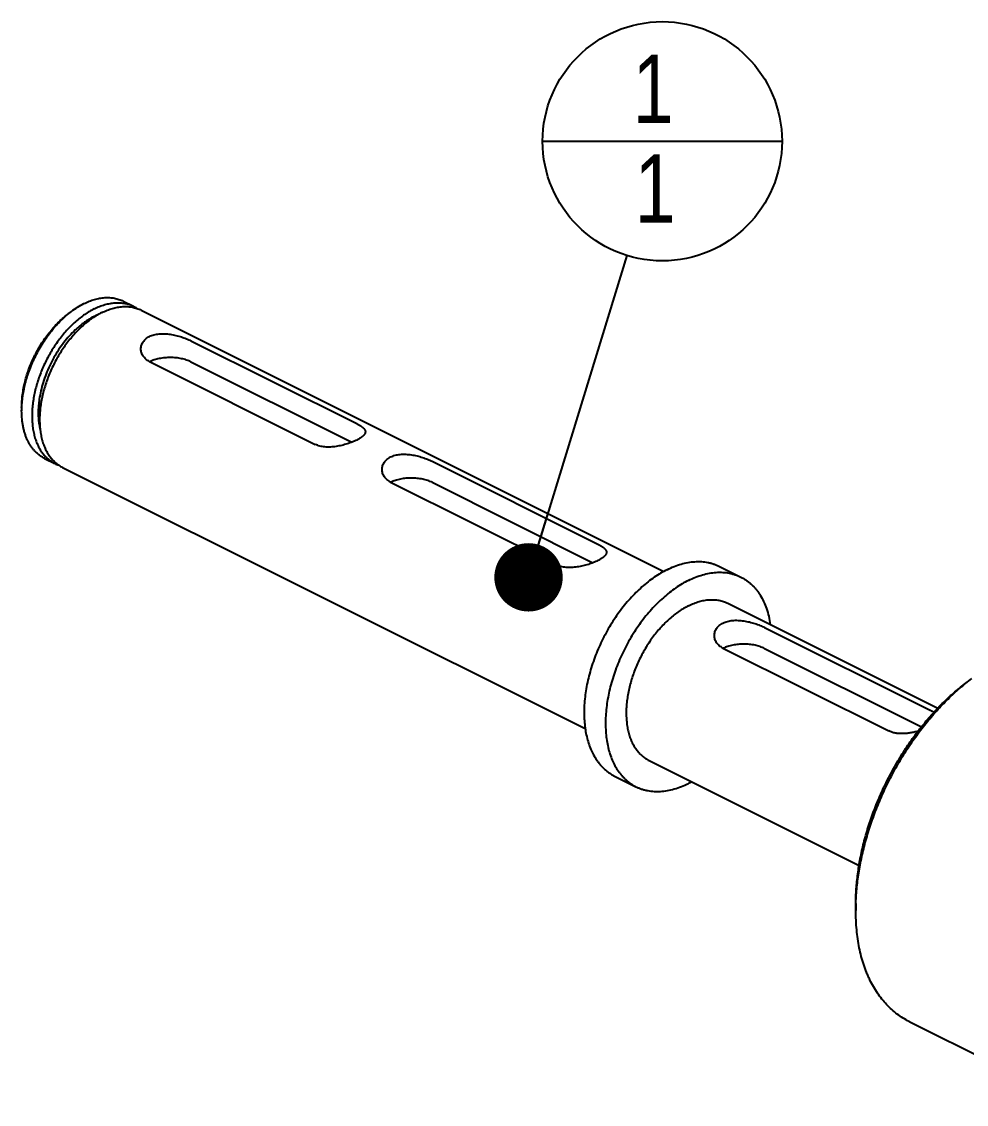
# Model space of a CAD drawing. Header units: millimetres. Extents: x 0 to 210, y 0 to 297.
# Drawn here: x 73.8 to 122.2, y 111.6 to 167 of the extents above; entities that cross this region are included whole.
import ezdxf

# ---------------------------------------------------------------- set-up
doc = ezdxf.new("R2010")
doc.units = ezdxf.units.MM
doc.header["$LTSCALE"] = 19.36
doc.layers.get('0').update_dxf_attribs({"linetype": 'CONTINUOUS'})
doc.layers.add('02___PRT_ALL_AXES', color=7, linetype='CONTINUOUS')
doc.styles.get("Standard").update_dxf_attribs({"font": 'txt', "width": 0.85})
doc.styles.add('TEXTSTYLE_5', font='txt', dxfattribs={"width": 0.7})
doc.dimstyles.get("Standard").update_dxf_attribs({"dimtxt": 3.5, "dimasz": 3.5, "dimexe": 1.5, "dimexo": 1, "dimtad": 1, "dimdec": 3, "dimtxsty": 'STANDARD', "dimblk": 'OPEN', "dimblk1": 'OPEN', "dimblk2": 'OPEN', "dimcen": 0.09, "dimadec": 3, "dimazin": 2, "dimtol": 1, "dimtp": 0.001, "dimtm": 0.001, "dimtfac": 1, "dimtdec": 3, "dimtofl": 0, "dimtmove": 0, "dimatfit": 3, "dimldrblk": 'OPEN', "dimfxl": 1, "dimtolj": 1, "dimarcsym": 0})

# ---------------------------------------------------------------- blocks, each defined once
blk = doc.blocks.new('_OPEN')
at = {"color": 0, "linetype": 'BYBLOCK'}
for p, q in [((0, 0), (-1, 0.214)), ((-1, -0.214), (0, 0)), ((-1, 0), (0, 0))]:
    blk.add_line(p, q, dxfattribs=at)
blk = doc.blocks.new('BOM BALLOON 1_BL2', base_point=(106.619, 160.859))
at = {"color": 2, "linetype": 'CONTINUOUS'}
blk.add_line((100.494, 160.859), (112.744, 160.859), dxfattribs=at)
blk.add_circle((106.619, 160.859), 6.125, dxfattribs=at)
at = {"color": 2, "linetype": 'CONTINUOUS', "style": 'TEXTSTYLE_5', "width": 0.808594}
for p in [(105.099, 161.797), (105.199, 156.684)]:
    blk.add_text('1', height=3.5, dxfattribs=at).set_placement(p)

msp = doc.modelspace()

# ---------------------------------------------------------------- linework, layer by layer
at = {"color": 7, "linetype": 'CONTINUOUS'}
for p, q in [((76.241, 152.044), (76.383, 152.15)), ((82.499, 150.644), (90.984, 146.402)), ((80.378, 149.584), (88.863, 145.341)), ((82.499, 149.568), (90.731, 145.452)), ((73.837, 147.235), (73.837, 147.058)), ((94.838, 144.475), (103.323, 140.232)), ((92.717, 143.414), (101.202, 139.171)), ((94.838, 143.399), (103.07, 139.283)), ((111.844, 135.972), (120.329, 131.729)), ((109.723, 134.911), (118.208, 130.668)), ((111.844, 134.896), (119.878, 130.879)), ((116.519, 121.828), (116.519, 121.475))]:
    msp.add_line(p, q, dxfattribs=at)
for points, knots in [([(76.383, 152.15), (76.485, 152.226), (76.691, 152.369), (76.91, 152.492), (77.019, 152.547)], [0, 0, 0, 0, 0.511427, 1, 1, 1, 1]), ([(77.019, 152.547), (77.108, 152.591), (77.285, 152.671), (77.556, 152.764), (77.823, 152.827), (78.042, 152.854), (78.214, 152.86), (78.339, 152.857), (78.462, 152.846), (78.582, 152.827), (78.699, 152.8), (78.814, 152.766), (78.925, 152.725), (78.996, 152.692), (79.031, 152.674)], [0, 0, 0, 0, 0.142513, 0.278978, 0.40964, 0.534959, 0.595847, 0.655676, 0.714567, 0.772653, 0.830081, 0.887004, 0.943588, 1, 1, 1, 1]), ([(73.837, 147.058), (73.837, 147.171), (73.845, 147.401), (73.88, 147.749), (73.938, 148.104), (74.019, 148.462), (74.121, 148.822), (74.245, 149.18), (74.388, 149.535), (74.551, 149.883), (74.732, 150.222), (74.93, 150.55), (75.142, 150.864), (75.369, 151.162), (75.607, 151.441), (75.856, 151.7), (76.113, 151.937), (76.292, 152.082), (76.383, 152.15)], [0, 0, 0, 0, 0.057721, 0.117265, 0.178434, 0.241004, 0.304723, 0.36932, 0.434511, 0.5, 0.565489, 0.63068, 0.695277, 0.758996, 0.821566, 0.882735, 0.942279, 1, 1, 1, 1]), ([(73.837, 147.235), (73.837, 147.342), (73.845, 147.559), (73.878, 147.888), (73.933, 148.222), (74.009, 148.561), (74.105, 148.901), (74.222, 149.239), (74.358, 149.574), (74.512, 149.903), (74.682, 150.223), (74.869, 150.533), (75.07, 150.829), (75.284, 151.111), (75.509, 151.375), (75.744, 151.619), (75.987, 151.843), (76.156, 151.979), (76.241, 152.044)], [0, 0, 0, 0, 0.057721, 0.117265, 0.178434, 0.241004, 0.304723, 0.36932, 0.434511, 0.5, 0.565489, 0.63068, 0.695277, 0.758996, 0.821566, 0.882735, 0.942279, 1, 1, 1, 1]), ([(79.938, 150.227), (79.938, 150.259), (79.943, 150.322), (79.965, 150.416), (80, 150.506), (80.05, 150.593), (80.113, 150.673), (80.19, 150.747), (80.278, 150.813), (80.344, 150.85), (80.378, 150.867)], [0, 0, 0, 0, 0.11584, 0.232453, 0.350777, 0.471767, 0.596369, 0.725466, 0.859818, 1, 1, 1, 1]), ([(80.378, 150.867), (80.413, 150.885), (80.489, 150.917), (80.608, 150.955), (80.735, 150.982), (80.868, 151), (81.007, 151.008), (81.149, 151.006), (81.293, 150.996), (81.439, 150.978), (81.585, 150.953), (81.729, 150.921), (81.871, 150.884), (82.009, 150.842), (82.142, 150.797), (82.268, 150.748), (82.387, 150.698), (82.463, 150.662), (82.499, 150.644)], [0, 0, 0, 0, 0.054489, 0.111312, 0.170409, 0.231633, 0.294762, 0.359511, 0.425542, 0.492472, 0.559871, 0.627269, 0.694148, 0.759943, 0.824052, 0.885847, 0.944695, 1, 1, 1, 1]), ([(80.378, 149.584), (80.344, 149.601), (80.278, 149.638), (80.19, 149.704), (80.113, 149.779), (80.05, 149.86), (80, 149.947), (79.965, 150.038), (79.943, 150.132), (79.938, 150.195), (79.938, 150.227)], [0, 0, 0, 0, 0.139853, 0.274061, 0.403198, 0.527979, 0.649206, 0.767716, 0.884361, 1, 1, 1, 1]), ([(82.499, 149.568), (82.464, 149.586), (82.39, 149.619), (82.273, 149.662), (82.148, 149.7), (82.016, 149.731), (81.88, 149.756), (81.739, 149.774), (81.595, 149.785), (81.449, 149.789), (81.304, 149.786), (81.16, 149.776), (81.018, 149.759), (80.881, 149.735), (80.748, 149.705), (80.622, 149.668), (80.504, 149.626), (80.429, 149.593), (80.393, 149.576)], [0, 0, 0, 0, 0.054732, 0.112346, 0.172549, 0.234997, 0.299299, 0.365029, 0.431738, 0.498958, 0.566214, 0.633029, 0.698936, 0.76348, 0.826232, 0.886796, 0.944819, 1, 1, 1, 1]), ([(75.007, 144.624), (74.961, 144.647), (74.872, 144.697), (74.745, 144.784), (74.625, 144.883), (74.512, 144.993), (74.407, 145.114), (74.31, 145.247), (74.222, 145.389), (74.142, 145.542), (74.071, 145.704), (74.009, 145.875), (73.956, 146.055), (73.913, 146.242), (73.879, 146.437), (73.846, 146.71), (73.837, 146.918), (73.837, 147.058)], [0, 0, 0, 0, 0.053723, 0.107718, 0.162252, 0.217575, 0.273919, 0.331491, 0.39047, 0.451006, 0.51322, 0.577204, 0.64302, 0.710706, 0.780272, 0.851709, 1, 1, 1, 1]), ([(90.984, 146.402), (91.001, 146.393), (91.035, 146.376), (91.083, 146.35), (91.129, 146.323), (91.171, 146.297), (91.211, 146.27), (91.247, 146.244), (91.28, 146.218), (91.31, 146.192), (91.337, 146.166), (91.36, 146.14), (91.379, 146.114), (91.395, 146.088), (91.408, 146.062), (91.417, 146.036), (91.422, 146.01), (91.424, 145.993), (91.424, 145.984)], [0, 0, 0, 0, 0.091029, 0.178314, 0.26169, 0.341025, 0.416225, 0.487239, 0.554063, 0.616749, 0.675408, 0.730222, 0.781452, 0.829454, 0.874688, 0.917725, 0.959241, 1, 1, 1, 1]), ([(91.424, 145.984), (91.424, 145.976), (91.422, 145.958), (91.417, 145.932), (91.408, 145.906), (91.395, 145.88), (91.379, 145.854), (91.36, 145.828), (91.337, 145.802), (91.31, 145.775), (91.28, 145.749), (91.247, 145.722), (91.211, 145.696), (91.171, 145.669), (91.129, 145.643), (91.067, 145.606), (91.018, 145.581), (90.984, 145.564)], [0, 0, 0, 0, 0.040649, 0.082153, 0.125257, 0.17062, 0.21879, 0.270206, 0.325202, 0.384023, 0.446835, 0.513736, 0.584767, 0.659915, 0.739127, 0.822306, 1, 1, 1, 1]), ([(90.984, 145.564), (90.948, 145.546), (90.872, 145.51), (90.754, 145.46), (90.627, 145.412), (90.494, 145.367), (90.356, 145.326), (90.214, 145.29), (90.07, 145.258), (89.924, 145.233), (89.778, 145.215), (89.634, 145.205), (89.492, 145.203), (89.353, 145.21), (89.22, 145.227), (89.093, 145.254), (88.974, 145.291), (88.899, 145.323), (88.863, 145.341)], [0, 0, 0, 0, 0.055315, 0.114144, 0.175911, 0.240003, 0.305801, 0.372702, 0.440138, 0.507579, 0.574544, 0.640594, 0.705343, 0.768451, 0.829641, 0.888702, 0.945502, 1, 1, 1, 1]), ([(92.277, 144.058), (92.277, 144.089), (92.282, 144.153), (92.304, 144.246), (92.339, 144.337), (92.389, 144.423), (92.452, 144.504), (92.529, 144.578), (92.617, 144.643), (92.683, 144.681), (92.717, 144.698)], [0, 0, 0, 0, 0.11584, 0.232453, 0.350777, 0.471767, 0.596369, 0.725466, 0.859818, 1, 1, 1, 1]), ([(92.717, 144.698), (92.752, 144.715), (92.828, 144.748), (92.947, 144.785), (93.074, 144.813), (93.207, 144.83), (93.346, 144.838), (93.488, 144.837), (93.632, 144.827), (93.778, 144.809), (93.924, 144.783), (94.068, 144.752), (94.21, 144.715), (94.348, 144.673), (94.481, 144.627), (94.607, 144.579), (94.726, 144.529), (94.802, 144.493), (94.838, 144.475)], [0, 0, 0, 0, 0.054489, 0.111312, 0.170409, 0.231633, 0.294762, 0.359511, 0.425542, 0.492472, 0.559871, 0.627269, 0.694148, 0.759943, 0.824052, 0.885847, 0.944695, 1, 1, 1, 1]), ([(92.717, 143.414), (92.683, 143.431), (92.617, 143.469), (92.529, 143.535), (92.452, 143.609), (92.389, 143.69), (92.339, 143.777), (92.304, 143.868), (92.282, 143.962), (92.277, 144.026), (92.277, 144.058)], [0, 0, 0, 0, 0.139853, 0.274061, 0.403198, 0.527979, 0.649206, 0.767716, 0.884361, 1, 1, 1, 1]), ([(94.838, 143.399), (94.803, 143.416), (94.729, 143.45), (94.612, 143.493), (94.487, 143.53), (94.355, 143.562), (94.219, 143.586), (94.078, 143.604), (93.934, 143.615), (93.788, 143.619), (93.643, 143.616), (93.499, 143.606), (93.357, 143.589), (93.22, 143.566), (93.087, 143.535), (92.961, 143.499), (92.843, 143.457), (92.768, 143.424), (92.732, 143.406)], [0, 0, 0, 0, 0.054732, 0.112346, 0.172549, 0.234997, 0.299299, 0.365029, 0.431738, 0.498958, 0.566214, 0.633029, 0.698936, 0.76348, 0.826232, 0.886796, 0.944819, 1, 1, 1, 1]), ([(103.323, 140.232), (103.341, 140.224), (103.374, 140.206), (103.422, 140.18), (103.468, 140.154), (103.51, 140.127), (103.55, 140.101), (103.586, 140.075), (103.619, 140.048), (103.649, 140.022), (103.676, 139.996), (103.699, 139.97), (103.718, 139.944), (103.734, 139.918), (103.747, 139.893), (103.756, 139.867), (103.761, 139.841), (103.763, 139.823), (103.763, 139.815)], [0, 0, 0, 0, 0.091029, 0.178314, 0.26169, 0.341025, 0.416225, 0.487239, 0.554063, 0.616749, 0.675408, 0.730222, 0.781452, 0.829454, 0.874688, 0.917725, 0.959241, 1, 1, 1, 1]), ([(103.763, 139.815), (103.763, 139.806), (103.761, 139.789), (103.756, 139.763), (103.747, 139.737), (103.734, 139.711), (103.718, 139.685), (103.699, 139.659), (103.676, 139.632), (103.649, 139.606), (103.619, 139.579), (103.586, 139.553), (103.55, 139.526), (103.51, 139.5), (103.468, 139.473), (103.406, 139.437), (103.357, 139.411), (103.323, 139.394)], [0, 0, 0, 0, 0.040649, 0.082153, 0.125257, 0.17062, 0.21879, 0.270206, 0.325202, 0.384023, 0.446835, 0.513736, 0.584767, 0.659915, 0.739127, 0.822306, 1, 1, 1, 1]), ([(103.323, 139.394), (103.287, 139.376), (103.211, 139.341), (103.093, 139.291), (102.966, 139.243), (102.833, 139.198), (102.695, 139.157), (102.553, 139.12), (102.409, 139.089), (102.263, 139.064), (102.117, 139.046), (101.973, 139.035), (101.831, 139.033), (101.692, 139.04), (101.559, 139.057), (101.432, 139.084), (101.313, 139.121), (101.238, 139.154), (101.202, 139.171)], [0, 0, 0, 0, 0.055315, 0.114144, 0.175911, 0.240003, 0.305801, 0.372702, 0.440138, 0.507579, 0.574544, 0.640594, 0.705343, 0.768451, 0.829641, 0.888702, 0.945502, 1, 1, 1, 1]), ([(109.283, 135.555), (109.283, 135.586), (109.288, 135.65), (109.31, 135.743), (109.345, 135.834), (109.395, 135.92), (109.458, 136.001), (109.535, 136.075), (109.623, 136.14), (109.688, 136.178), (109.723, 136.195)], [0, 0, 0, 0, 0.11584, 0.232453, 0.350777, 0.471767, 0.596369, 0.725466, 0.859818, 1, 1, 1, 1]), ([(109.723, 136.195), (109.758, 136.213), (109.833, 136.245), (109.953, 136.282), (110.08, 136.31), (110.213, 136.327), (110.352, 136.335), (110.494, 136.334), (110.638, 136.324), (110.784, 136.306), (110.93, 136.28), (111.074, 136.249), (111.216, 136.212), (111.354, 136.17), (111.487, 136.124), (111.613, 136.076), (111.732, 136.026), (111.808, 135.99), (111.844, 135.972)], [0, 0, 0, 0, 0.054489, 0.111312, 0.170409, 0.231633, 0.294762, 0.359511, 0.425542, 0.492472, 0.559871, 0.627269, 0.694148, 0.759943, 0.824052, 0.885847, 0.944695, 1, 1, 1, 1]), ([(109.723, 134.911), (109.688, 134.928), (109.623, 134.966), (109.535, 135.032), (109.458, 135.106), (109.395, 135.187), (109.345, 135.274), (109.31, 135.365), (109.288, 135.459), (109.283, 135.523), (109.283, 135.555)], [0, 0, 0, 0, 0.139853, 0.274061, 0.403198, 0.527979, 0.649206, 0.767716, 0.884361, 1, 1, 1, 1]), ([(111.844, 134.896), (111.809, 134.913), (111.735, 134.947), (111.618, 134.99), (111.493, 135.027), (111.361, 135.059), (111.224, 135.083), (111.083, 135.101), (110.94, 135.112), (110.794, 135.116), (110.649, 135.113), (110.505, 135.103), (110.363, 135.087), (110.226, 135.063), (110.093, 135.033), (109.967, 134.996), (109.849, 134.954), (109.774, 134.921), (109.738, 134.903)], [0, 0, 0, 0, 0.054732, 0.112346, 0.172549, 0.234997, 0.299299, 0.365029, 0.431738, 0.498958, 0.566214, 0.633029, 0.698936, 0.76348, 0.826232, 0.886796, 0.944819, 1, 1, 1, 1]), ([(116.519, 121.475), (116.519, 121.739), (116.538, 122.275), (116.62, 123.087), (116.755, 123.914), (116.943, 124.75), (117.182, 125.59), (117.47, 126.426), (117.805, 127.254), (118.185, 128.066), (118.607, 128.858), (119.068, 129.623), (119.564, 130.355), (120.093, 131.05), (120.649, 131.702), (121.23, 132.306), (121.83, 132.859), (122.247, 133.196), (122.458, 133.354)], [0, 0, 0, 0, 0.057721, 0.117265, 0.178434, 0.241004, 0.304723, 0.36932, 0.434511, 0.5, 0.565489, 0.63068, 0.695277, 0.758996, 0.821566, 0.882735, 0.942279, 1, 1, 1, 1]), ([(116.519, 121.828), (116.519, 122.08), (116.537, 122.59), (116.615, 123.363), (116.744, 124.151), (116.923, 124.948), (117.15, 125.747), (117.425, 126.544), (117.744, 127.332), (118.106, 128.106), (118.508, 128.86), (118.947, 129.588), (119.419, 130.286), (119.923, 130.947), (120.453, 131.568), (121.005, 132.144), (121.577, 132.671), (121.975, 132.991), (122.176, 133.142)], [0, 0, 0, 0, 0.057721, 0.117265, 0.178434, 0.241004, 0.304723, 0.36932, 0.434511, 0.5, 0.565489, 0.63068, 0.695277, 0.758996, 0.821566, 0.882735, 0.942279, 1, 1, 1, 1]), ([(120.329, 131.729), (120.362, 131.713), (120.425, 131.68), (120.486, 131.643), (120.515, 131.625)], [0, 0, 0, 0, 0.522539, 1, 1, 1, 1]), ([(119.703, 130.655), (119.638, 130.637), (119.507, 130.604), (119.307, 130.566), (119.107, 130.54), (118.909, 130.529), (118.717, 130.534), (118.563, 130.554), (118.445, 130.58), (118.336, 130.612), (118.257, 130.644), (118.208, 130.668)], [0, 0, 0, 0, 0.132738, 0.2664, 0.399096, 0.529175, 0.655236, 0.77616, 0.834467, 0.891236, 1, 1, 1, 1]), ([(119.248, 115.796), (119.141, 115.849), (118.933, 115.965), (118.637, 116.168), (118.356, 116.398), (118.093, 116.655), (117.849, 116.939), (117.623, 117.247), (117.416, 117.58), (117.262, 117.875), (117.149, 118.122), (117.041, 118.379), (116.919, 118.714), (116.796, 119.133), (116.695, 119.571), (116.616, 120.026), (116.56, 120.496), (116.526, 120.981), (116.519, 121.309), (116.519, 121.475)], [0, 0, 0, 0, 0.05372, 0.107713, 0.162244, 0.217564, 0.273905, 0.331474, 0.39045, 0.450983, 0.481877, 0.513203, 0.577183, 0.642996, 0.710679, 0.780242, 0.851675, 0.924945, 1, 1, 1, 1])]:
    msp.add_open_spline(points, degree=3, knots=knots, dxfattribs=at)
at = {"layer": '02___PRT_ALL_AXES', "color": 7, "linetype": 'CONTINUOUS'}
for p, q in [((79.031, 152.674), (79.562, 152.409)), ((79.951, 152.215), (106.698, 138.841)), ((75.007, 144.624), (75.537, 144.359)), ((75.926, 144.165), (102.673, 130.791)), ((109.542, 139.096), (110.638, 138.548)), ((109.967, 137.206), (120.711, 131.835)), ((105.942, 129.157), (116.686, 123.785)), ((104.176, 128.363), (105.272, 127.815)), ((119.248, 115.796), (127.733, 111.553))]:
    msp.add_line(p, q, dxfattribs=at)
for centre, radius, start, end in [((78.954, 149.083), 3.14, 112.8751, 116.5798), ((78.803, 150.893), 1.695, 56.0622, 63.4278), ((76.295, 145.876), 1.695, 243.4421, 250.8138), ((105.718, 132.457), 5, 296.5796, 298.6644)]:
    msp.add_arc(centre, radius, start, end, dxfattribs=at)
for points, knots in [([(77.549, 152.281), (77.638, 152.326), (77.816, 152.406), (78.086, 152.499), (78.353, 152.562), (78.573, 152.589), (78.744, 152.595), (78.869, 152.592), (78.992, 152.58), (79.112, 152.562), (79.23, 152.535), (79.344, 152.501), (79.455, 152.46), (79.527, 152.427), (79.562, 152.409)], [0, 0, 0, 0, 0.142513, 0.278978, 0.40964, 0.534959, 0.595847, 0.655676, 0.714567, 0.772653, 0.830081, 0.887004, 0.943588, 1, 1, 1, 1]), ([(77.549, 152.281), (77.466, 152.24), (77.301, 152.149), (77.058, 151.993), (76.819, 151.816), (76.583, 151.618), (76.354, 151.402), (76.131, 151.168), (75.917, 150.918), (75.712, 150.653), (75.519, 150.374), (75.337, 150.084), (75.168, 149.784), (75.013, 149.475), (74.873, 149.161), (74.748, 148.841), (74.641, 148.519), (74.55, 148.196), (74.477, 147.875), (74.421, 147.556), (74.385, 147.242), (74.366, 146.935), (74.367, 146.636), (74.386, 146.347), (74.424, 146.071), (74.48, 145.808), (74.554, 145.56), (74.646, 145.328), (74.755, 145.114), (74.881, 144.92), (75, 144.774), (75.103, 144.668), (75.183, 144.595), (75.266, 144.527), (75.353, 144.465), (75.443, 144.409), (75.505, 144.375), (75.537, 144.359)], [0, 0, 0, 0, 0.029379, 0.059824, 0.091293, 0.123726, 0.157049, 0.191169, 0.225985, 0.261385, 0.297247, 0.333447, 0.369852, 0.40633, 0.442746, 0.478967, 0.514862, 0.550304, 0.585172, 0.619353, 0.652744, 0.685254, 0.716804, 0.747334, 0.776801, 0.805186, 0.832491, 0.858749, 0.884021, 0.908401, 0.932015, 0.943588, 0.95503, 0.966367, 0.977624, 0.988825, 1, 1, 1, 1]), ([(77.549, 151.892), (77.437, 151.835), (77.27, 151.74), (77.056, 151.595), (76.895, 151.474), (76.737, 151.343), (76.527, 151.154), (76.273, 150.894), (75.988, 150.553), (75.723, 150.183), (75.483, 149.79), (75.269, 149.379), (75.085, 148.954), (74.933, 148.522), (74.816, 148.089), (74.747, 147.727), (74.711, 147.442), (74.693, 147.234), (74.685, 147.028), (74.686, 146.828), (74.696, 146.632), (74.723, 146.383), (74.756, 146.2), (74.786, 146.081)], [0, 0, 0, 0, 0.055185, 0.083889, 0.113299, 0.14338, 0.174095, 0.23723, 0.302306, 0.368848, 0.436337, 0.504226, 0.571959, 0.638982, 0.704762, 0.768804, 0.800038, 0.830678, 0.860678, 0.890003, 0.918619, 0.946503, 1, 1, 1, 1]), ([(77.938, 152.087), (77.855, 152.045), (77.69, 151.954), (77.447, 151.798), (77.207, 151.621), (76.972, 151.424), (76.743, 151.208), (76.52, 150.974), (76.306, 150.723), (76.101, 150.458), (75.907, 150.18), (75.726, 149.889), (75.557, 149.589), (75.402, 149.281), (75.262, 148.966), (75.137, 148.647), (75.029, 148.325), (74.939, 148.002), (74.865, 147.68), (74.81, 147.361), (74.773, 147.047), (74.755, 146.74), (74.756, 146.441), (74.775, 146.153), (74.813, 145.876), (74.869, 145.613), (74.943, 145.365), (75.035, 145.134), (75.144, 144.92), (75.27, 144.725), (75.389, 144.579), (75.491, 144.473), (75.571, 144.4), (75.655, 144.332), (75.742, 144.27), (75.832, 144.214), (75.894, 144.181), (75.926, 144.165)], [0, 0, 0, 0, 0.029379, 0.059824, 0.091293, 0.123726, 0.157049, 0.191169, 0.225985, 0.261385, 0.297247, 0.333447, 0.369852, 0.40633, 0.442746, 0.478967, 0.514862, 0.550304, 0.585172, 0.619353, 0.652744, 0.685254, 0.716804, 0.747334, 0.776801, 0.805186, 0.832491, 0.858749, 0.884021, 0.908401, 0.932015, 0.943588, 0.95503, 0.966367, 0.977624, 0.988825, 1, 1, 1, 1]), ([(77.938, 152.087), (78.027, 152.131), (78.205, 152.211), (78.475, 152.304), (78.742, 152.367), (78.961, 152.395), (79.133, 152.4), (79.258, 152.397), (79.381, 152.386), (79.501, 152.367), (79.619, 152.341), (79.733, 152.307), (79.844, 152.265), (79.916, 152.232), (79.951, 152.215)], [0, 0, 0, 0, 0.142513, 0.278978, 0.40964, 0.534959, 0.595847, 0.655676, 0.714567, 0.772653, 0.830081, 0.887004, 0.943588, 1, 1, 1, 1]), ([(106.859, 138.926), (106.977, 138.985), (107.214, 139.091), (107.575, 139.215), (107.93, 139.299), (108.223, 139.336), (108.452, 139.344), (108.619, 139.339), (108.783, 139.324), (108.943, 139.299), (109.099, 139.264), (109.252, 139.219), (109.4, 139.163), (109.495, 139.119), (109.542, 139.096)], [0, 0, 0, 0, 0.142513, 0.278978, 0.40964, 0.534959, 0.595847, 0.655676, 0.714567, 0.772653, 0.830081, 0.887004, 0.943588, 1, 1, 1, 1]), ([(106.859, 138.926), (106.748, 138.87), (106.527, 138.749), (106.204, 138.541), (105.885, 138.305), (105.571, 138.042), (105.265, 137.753), (104.968, 137.441), (104.682, 137.108), (104.41, 136.754), (104.151, 136.383), (103.909, 135.996), (103.683, 135.595), (103.477, 135.184), (103.29, 134.765), (103.124, 134.339), (102.981, 133.909), (102.859, 133.479), (102.762, 133.05), (102.688, 132.625), (102.639, 132.206), (102.615, 131.797), (102.616, 131.398), (102.641, 131.014), (102.691, 130.645), (102.766, 130.294), (102.865, 129.963), (102.988, 129.654), (103.134, 129.37), (103.275, 129.152), (103.398, 128.991), (103.495, 128.879), (103.597, 128.774), (103.703, 128.677), (103.815, 128.586), (103.93, 128.504), (104.051, 128.429), (104.134, 128.384), (104.176, 128.363)], [0, 0, 0, 0, 0.029379, 0.059823, 0.091292, 0.123725, 0.157047, 0.191167, 0.225983, 0.261382, 0.297245, 0.333444, 0.369848, 0.406326, 0.442742, 0.478962, 0.514857, 0.550299, 0.585166, 0.619347, 0.652738, 0.685247, 0.716797, 0.747327, 0.776794, 0.805178, 0.832483, 0.858741, 0.884013, 0.908393, 0.920291, 0.932015, 0.943588, 0.955031, 0.966368, 0.977624, 0.988826, 1, 1, 1, 1]), ([(107.955, 138.378), (108.073, 138.437), (108.31, 138.543), (108.671, 138.667), (109.026, 138.751), (109.319, 138.788), (109.548, 138.796), (109.715, 138.791), (109.879, 138.776), (110.039, 138.751), (110.195, 138.716), (110.348, 138.671), (110.496, 138.615), (110.591, 138.571), (110.638, 138.548)], [0, 0, 0, 0, 0.142513, 0.278978, 0.40964, 0.534959, 0.595847, 0.655676, 0.714567, 0.772653, 0.830081, 0.887004, 0.943588, 1, 1, 1, 1]), ([(107.955, 138.378), (107.844, 138.322), (107.623, 138.201), (107.3, 137.993), (106.981, 137.757), (106.667, 137.494), (106.361, 137.205), (106.064, 136.893), (105.778, 136.56), (105.506, 136.206), (105.247, 135.835), (105.005, 135.448), (104.779, 135.047), (104.573, 134.636), (104.386, 134.217), (104.22, 133.791), (104.077, 133.361), (103.955, 132.931), (103.858, 132.502), (103.784, 132.077), (103.735, 131.658), (103.711, 131.249), (103.712, 130.85), (103.737, 130.466), (103.787, 130.097), (103.862, 129.746), (103.961, 129.415), (104.084, 129.106), (104.23, 128.822), (104.371, 128.604), (104.494, 128.443), (104.591, 128.331), (104.693, 128.226), (104.799, 128.129), (104.911, 128.038), (105.026, 127.956), (105.147, 127.881), (105.23, 127.836), (105.272, 127.815)], [0, 0, 0, 0, 0.029379, 0.059823, 0.091292, 0.123725, 0.157047, 0.191167, 0.225983, 0.261382, 0.297245, 0.333444, 0.369848, 0.406326, 0.442742, 0.478962, 0.514857, 0.550299, 0.585166, 0.619347, 0.652738, 0.685247, 0.716797, 0.747327, 0.776794, 0.805178, 0.832483, 0.858741, 0.884013, 0.908393, 0.920291, 0.932015, 0.943588, 0.955031, 0.966368, 0.977624, 0.988826, 1, 1, 1, 1]), ([(110.638, 138.548), (110.688, 138.523), (110.785, 138.47), (110.925, 138.379), (111.059, 138.278), (111.187, 138.166), (111.308, 138.044), (111.422, 137.913), (111.529, 137.771), (111.664, 137.568), (111.812, 137.29), (111.957, 136.927), (112.07, 136.534), (112.121, 136.26), (112.141, 136.12)], [0, 0, 0, 0, 0.0559, 0.111989, 0.168453, 0.225471, 0.283214, 0.341837, 0.401486, 0.462288, 0.587727, 0.718911, 0.856272, 1, 1, 1, 1]), ([(107.955, 137.079), (107.872, 137.037), (107.706, 136.946), (107.464, 136.79), (107.224, 136.613), (106.989, 136.416), (106.759, 136.199), (106.537, 135.965), (106.323, 135.715), (106.118, 135.45), (105.924, 135.171), (105.742, 134.881), (105.573, 134.581), (105.418, 134.273), (105.278, 133.958), (105.154, 133.638), (105.046, 133.316), (104.955, 132.994), (104.882, 132.672), (104.827, 132.353), (104.79, 132.039), (104.772, 131.732), (104.772, 131.433), (104.792, 131.145), (104.829, 130.868), (104.886, 130.605), (104.96, 130.357), (105.052, 130.125), (105.161, 129.911), (105.287, 129.717), (105.406, 129.571), (105.508, 129.465), (105.588, 129.392), (105.672, 129.324), (105.759, 129.262), (105.849, 129.206), (105.911, 129.172), (105.942, 129.157)], [0, 0, 0, 0, 0.029379, 0.059824, 0.091293, 0.123726, 0.157049, 0.191169, 0.225985, 0.261385, 0.297247, 0.333447, 0.369852, 0.40633, 0.442746, 0.478967, 0.514862, 0.550304, 0.585172, 0.619353, 0.652744, 0.685254, 0.716804, 0.747334, 0.776801, 0.805186, 0.832491, 0.858749, 0.884021, 0.908401, 0.932015, 0.943588, 0.95503, 0.966367, 0.977624, 0.988825, 1, 1, 1, 1]), ([(107.955, 137.079), (108.044, 137.123), (108.221, 137.203), (108.492, 137.296), (108.758, 137.359), (108.978, 137.386), (109.15, 137.392), (109.275, 137.389), (109.398, 137.378), (109.518, 137.359), (109.635, 137.332), (109.75, 137.298), (109.86, 137.257), (109.932, 137.224), (109.967, 137.206)], [0, 0, 0, 0, 0.142513, 0.278978, 0.40964, 0.534959, 0.595847, 0.655676, 0.714567, 0.772653, 0.830081, 0.887004, 0.943588, 1, 1, 1, 1]), ([(105.272, 127.815), (105.319, 127.791), (105.414, 127.748), (105.562, 127.692), (105.714, 127.647), (105.871, 127.612), (106.031, 127.587), (106.195, 127.572), (106.362, 127.567), (106.591, 127.575), (106.884, 127.611), (107.239, 127.695), (107.6, 127.82), (107.836, 127.926), (107.955, 127.985)], [0, 0, 0, 0, 0.056412, 0.112996, 0.169919, 0.227347, 0.285433, 0.344324, 0.404153, 0.465041, 0.59036, 0.721022, 0.857487, 1, 1, 1, 1])]:
    msp.add_open_spline(points, degree=3, knots=knots, dxfattribs=at)

# ---------------------------------------------------------------- block references
at = {"color": 2, "linetype": 'CONTINUOUS'}
msp.add_blockref('BOM BALLOON 1_BL2', (106.619, 160.859), dxfattribs=at)

# ---------------------------------------------------------------- leaders
msp.add_leader([(99.773, 138.534), (104.823, 155.003)], dimstyle='STANDARD', override={"dimtad": 0, "dimldrblk": 'DOT'}, dxfattribs=at)

doc.saveas('drawing.dxf')
